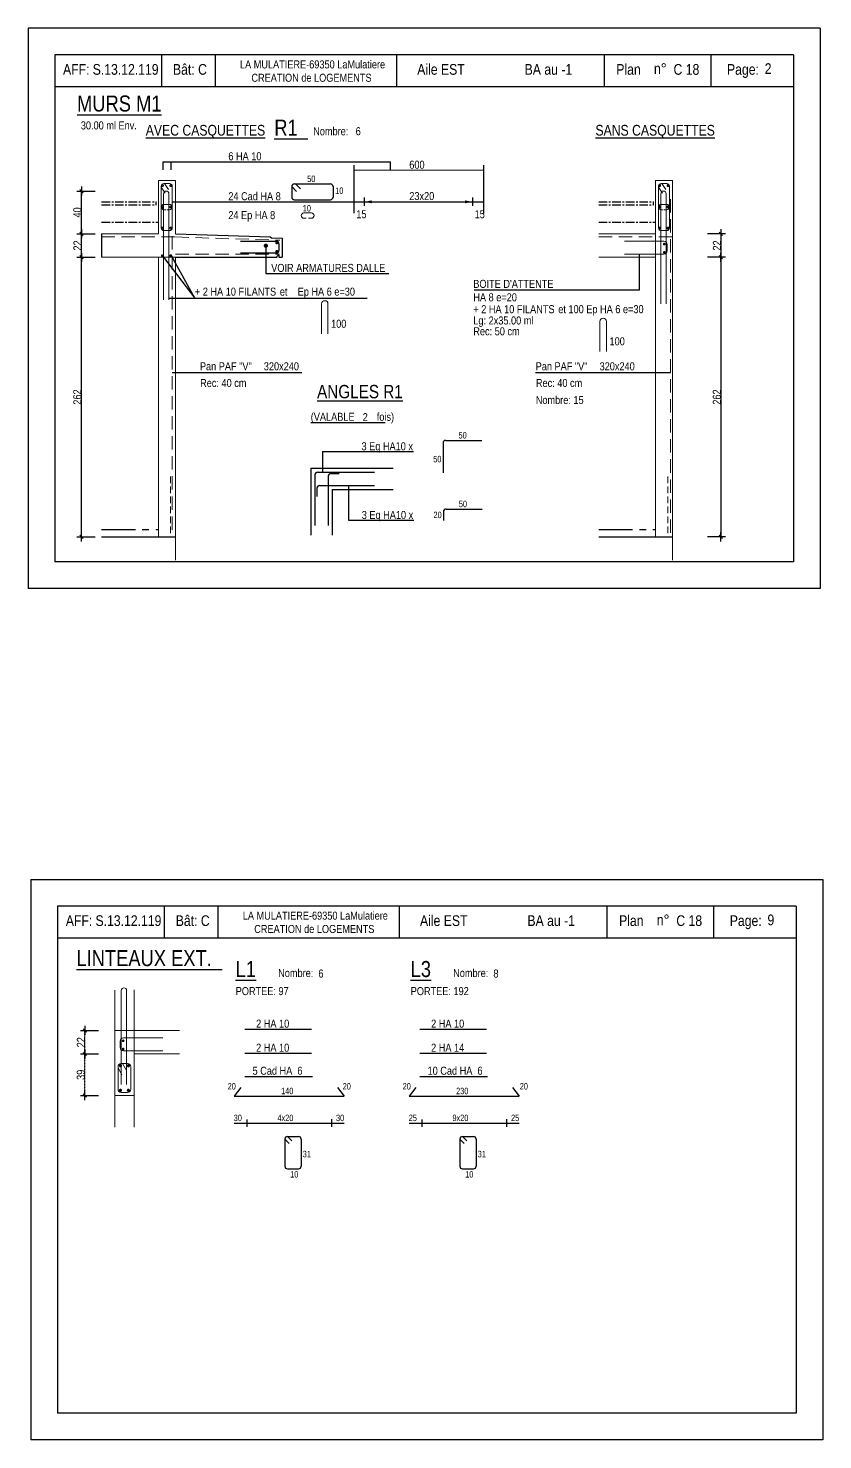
# Model space of a CAD drawing. Header units: metres. Extents: x -9927 to 45032, y -190416 to 12166.
# Drawn here: x 2230 to 3720, y -118534 to -115889 of the extents above; entities that cross this region are included whole.
import ezdxf
from ezdxf.enums import TextEntityAlignment as Align

# ---------------------------------------------------------------- set-up
doc = ezdxf.new("R2010")
doc.units = ezdxf.units.M
doc.header["$PDMODE"] = 65
doc.linetypes.add('AXES', pattern=[50.8, 31.75, -6.35, 6.35, -6.35])
doc.linetypes.add('CACHE2', pattern=[0.1875, 0.125, -0.0625])
for name, color, linetype in [('01_cote_gen', 4, 'Continuous'), ('01_fenetres', 171, 'Continuous'), ('01_linteaux', 3, 'Continuous'), ('01_murs_coup', 5, 'Continuous'), ('01_poch_BN', 9, 'Continuous'), ('01_poch_murs', 251, 'Continuous'), ('01_sem', 42, 'Continuous'), ('01_texte', 230, 'Continuous'), ('01_tram_axes', 10, 'AXES'), ('AA_COTES', 2, 'Continuous')]:
    doc.layers.add(name, color=color, linetype=linetype)
doc.styles.add('STYLE2', font='ARIALN.TTF')
doc.dimstyles.new('JB25', dxfattribs={"dimscale": 0.1, "dimtxt": 150, "dimasz": 17, "dimexe": 0.1, "dimexo": 0.1, "dimgap": 0.09, "dimtad": 1, "dimdec": 1, "dimlfac": 0.5, "dimdsep": 46, "dimtxsty": 'STYLE2', "dimblk1": 'BOND_G', "dimblk2": 'BOND_D', "dimsah": 1, "dimcen": 1.5, "dimdle": 0.01, "dimse1": 1, "dimse2": 1, "dimclrd": 4, "dimclre": 2, "dimclrt": 5, "dimadec": 0, "dimazin": 0, "dimtfac": 2.333333, "dimtdec": 1, "dimtix": 1, "dimtmove": 2, "dimatfit": 3, "dimldrblk": 'BOND_G', "dimfxl": 1, "dimtolj": 1, "dimtzin": 0, "dimarcsym": 0})

# ---------------------------------------------------------------- blocks, each defined once
blk = doc.blocks.new('BOND_G')
at = {"layer": 'AA_COTES', "color": 0}
for p, q in [((5, 0), (-5, 0)), ((1.8, 1.8), (-1.8, -1.8)), ((0, -5), (0, 15))]:
    blk.add_line(p, q, dxfattribs=at)
blk = doc.blocks.new('BOND_D')
at = {"layer": 'AA_COTES', "color": 0}
for p, q in [((5, 0), (-5, 0)), ((-1.8, -1.8), (1.8, 1.8)), ((0, 5), (0, -15))]:
    blk.add_line(p, q, dxfattribs=at)
blk = doc.blocks.new('*D983')
at = {"layer": '01_cote_gen', "color": 4, "linetype": 'CACHE2', "lineweight": -2, "transparency": 16777216}
blk.add_line((2336.3, -117887.1), (2336.3, -117812.5), dxfattribs=at)
at = {"layer": 'DEFPOINTS', "color": 0, "linetype": 'CACHE2', "lineweight": 0, "transparency": 16777216}
for p in [(2336.3, -117810.8), (2428.4, -117810.8), (2428.4, -117888.8)]:
    blk.add_point(p, dxfattribs=at)
at = {"layer": '01_cote_gen', "color": 4, "linetype": 'CACHE2', "lineweight": -2, "transparency": 16777216, "xscale": 1.7, "yscale": 1.7, "zscale": 1.7}
for name, p, rotation in [('BOND_D', (2336.3, -117810.8), 90), ('BOND_G', (2336.3, -117888.8), 270)]:
    blk.add_blockref(name, p, dxfattribs=dict(at, rotation=rotation))
at = {"layer": '01_cote_gen', "color": 5, "linetype": 'CACHE2', "lineweight": 0, "transparency": 16777216, "insert": (2328.6, -117849.8), "char_height": 15, "attachment_point": 5, "rotation": 90, "style": 'STYLE2'}
blk.add_mtext('\\A1;39', dxfattribs=at)
blk = doc.blocks.new('*D984')
at = {"layer": '01_cote_gen', "color": 4, "linetype": 'CACHE2', "lineweight": -2, "transparency": 16777216}
blk.add_line((2336.3, -117809.1), (2336.3, -117768.5), dxfattribs=at)
at = {"layer": 'DEFPOINTS', "color": 0, "linetype": 'CACHE2', "lineweight": 0, "transparency": 16777216}
for p in [(2336.3, -117766.8), (2392.4, -117766.8), (2361.8, -117810.8)]:
    blk.add_point(p, dxfattribs=at)
at = {"layer": '01_cote_gen', "color": 4, "linetype": 'CACHE2', "lineweight": -2, "transparency": 16777216, "xscale": 1.7, "yscale": 1.7, "zscale": 1.7}
for name, p, rotation in [('BOND_D', (2336.3, -117766.8), 90), ('BOND_G', (2336.3, -117810.8), 270)]:
    blk.add_blockref(name, p, dxfattribs=dict(at, rotation=rotation))
at = {"layer": '01_cote_gen', "color": 5, "linetype": 'CACHE2', "lineweight": 0, "transparency": 16777216, "insert": (2328.7, -117788.8), "char_height": 15, "attachment_point": 5, "rotation": 90, "style": 'STYLE2'}
blk.add_mtext('\\A1;22', dxfattribs=at)
blk = doc.blocks.new('*D988')
at = {"layer": '01_cote_gen', "color": 4, "lineweight": -2, "transparency": 16777216}
blk.add_line((2329.8, -116840), (2329.8, -116319.4), dxfattribs=at)
at = {"layer": 'DEFPOINTS', "color": 0, "lineweight": 0, "transparency": 16777216}
for p in [(2329.8, -116317.7), (2383.5, -116317.7), (2383.5, -116841.7)]:
    blk.add_point(p, dxfattribs=at)
at = {"layer": '01_cote_gen', "color": 4, "lineweight": -2, "transparency": 16777216, "xscale": 1.7, "yscale": 1.7, "zscale": 1.7}
for name, p, rotation in [('BOND_D', (2329.8, -116317.7), 90), ('BOND_G', (2329.8, -116841.7), 270)]:
    blk.add_blockref(name, p, dxfattribs=dict(at, rotation=rotation))
at = {"layer": '01_cote_gen', "color": 5, "lineweight": 0, "transparency": 16777216, "insert": (2322.1, -116579.7), "char_height": 15, "attachment_point": 5, "rotation": 90, "style": 'STYLE2'}
blk.add_mtext('\\A1;262', dxfattribs=at)
blk = doc.blocks.new('*D989')
at = {"layer": '01_cote_gen', "color": 4, "lineweight": -2, "transparency": 16777216}
blk.add_line((2329.8, -116316), (2329.8, -116275.4), dxfattribs=at)
at = {"layer": 'DEFPOINTS', "color": 0, "lineweight": 0, "transparency": 16777216}
for p in [(2329.8, -116273.7), (2446.2, -116273.7), (2420.8, -116317.7)]:
    blk.add_point(p, dxfattribs=at)
at = {"layer": '01_cote_gen', "color": 4, "lineweight": -2, "transparency": 16777216, "xscale": 1.7, "yscale": 1.7, "zscale": 1.7}
for name, p, rotation in [('BOND_D', (2329.8, -116273.7), 90), ('BOND_G', (2329.8, -116317.7), 270)]:
    blk.add_blockref(name, p, dxfattribs=dict(at, rotation=rotation))
at = {"layer": '01_cote_gen', "color": 5, "lineweight": 0, "transparency": 16777216, "insert": (2322.3, -116295.7), "char_height": 15, "attachment_point": 5, "rotation": 90, "style": 'STYLE2'}
blk.add_mtext('\\A1;22', dxfattribs=at)
blk = doc.blocks.new('*D990')
at = {"layer": '01_cote_gen', "color": 4, "lineweight": -2, "transparency": 16777216}
blk.add_line((3529.2, -116275.4), (3529.2, -116316), dxfattribs=at)
at = {"layer": 'DEFPOINTS', "color": 0, "lineweight": 0, "transparency": 16777216}
for p in [(3406.5, -116273.7), (3406.5, -116317.7), (3529.2, -116317.7)]:
    blk.add_point(p, dxfattribs=at)
at = {"layer": '01_cote_gen', "color": 4, "lineweight": -2, "transparency": 16777216, "xscale": 1.7, "yscale": 1.7, "zscale": 1.7}
for name, p, rotation in [('BOND_G', (3529.2, -116273.7), 90), ('BOND_D', (3529.2, -116317.7), 270)]:
    blk.add_blockref(name, p, dxfattribs=dict(at, rotation=rotation))
at = {"layer": '01_cote_gen', "color": 5, "lineweight": 0, "transparency": 16777216, "insert": (3521.6, -116295.7), "char_height": 15, "attachment_point": 5, "rotation": 90, "style": 'STYLE2'}
blk.add_mtext('\\A1;22', dxfattribs=at)
blk = doc.blocks.new('*D991')
at = {"layer": '01_cote_gen', "color": 4, "lineweight": -2, "transparency": 16777216}
blk.add_line((3529.2, -116319.4), (3529.2, -116840), dxfattribs=at)
at = {"layer": 'DEFPOINTS', "color": 0, "lineweight": 0, "transparency": 16777216}
for p in [(3503.7, -116317.7), (3402.5, -116841.7), (3529.2, -116841.7)]:
    blk.add_point(p, dxfattribs=at)
at = {"layer": '01_cote_gen', "color": 4, "lineweight": -2, "transparency": 16777216, "xscale": 1.7, "yscale": 1.7, "zscale": 1.7}
for name, p, rotation in [('BOND_G', (3529.2, -116317.7), 90), ('BOND_D', (3529.2, -116841.7), 270)]:
    blk.add_blockref(name, p, dxfattribs=dict(at, rotation=rotation))
at = {"layer": '01_cote_gen', "color": 5, "lineweight": 0, "transparency": 16777216, "insert": (3521.5, -116579.7), "char_height": 15, "attachment_point": 5, "rotation": 90, "style": 'STYLE2'}
blk.add_mtext('\\A1;262', dxfattribs=at)
blk = doc.blocks.new('*D992')
at = {"layer": '01_cote_gen', "color": 4, "lineweight": -2, "transparency": 16777216}
blk.add_line((2329.8, -116272), (2329.8, -116195.4), dxfattribs=at)
at = {"layer": 'DEFPOINTS', "color": 0, "lineweight": 0, "transparency": 16777216}
for p in [(2329.8, -116193.7), (2488.9, -116193.7), (2474, -116273.7)]:
    blk.add_point(p, dxfattribs=at)
at = {"layer": '01_cote_gen', "color": 4, "lineweight": -2, "transparency": 16777216, "xscale": 1.7, "yscale": 1.7, "zscale": 1.7}
for name, p, rotation in [('BOND_D', (2329.8, -116193.7), 90), ('BOND_G', (2329.8, -116273.7), 270)]:
    blk.add_blockref(name, p, dxfattribs=dict(at, rotation=rotation))
at = {"layer": '01_cote_gen', "color": 5, "lineweight": 0, "transparency": 16777216, "insert": (2322.1, -116233.7), "char_height": 15, "attachment_point": 5, "rotation": 90, "style": 'STYLE2'}
blk.add_mtext('\\A1;40', dxfattribs=at)

msp = doc.modelspace()

# ---------------------------------------------------------------- linework, layer by layer
at = {"layer": '01_cote_gen', "color": 2, "linetype": 'CACHE2', "lineweight": 0, "ltscale": 100}
for p, q in [((2496.74, -116728.31), (2496.74, -116841.72)), ((3429.26, -116728.31), (3429.26, -116841.72))]:
    msp.add_line(p, q, dxfattribs=at)
at = {"layer": '01_fenetres', "ltscale": 30}
for p, q in [((2279.96, -115938.52), (2279.96, -116888.52)), ((2279.96, -115938.52), (2279.96, -116888.52)), ((2279.96, -115938.52), (2279.96, -116888.52)), ((3664.96, -115938.52), (2279.96, -115938.52)), ((2479.96, -115938.52), (2479.96, -115998.52)), ((2580.46, -115938.52), (2580.46, -115998.52)), ((2920.63, -115938.52), (2920.63, -115998.52)), ((3310.82, -115998.52), (3310.82, -115938.52)), ((3510.82, -115998.52), (3510.82, -115938.52)), ((3664.96, -115938.52), (3664.96, -116888.52)), ((3664.96, -115998.52), (2279.96, -115998.52)), ((3664.96, -116888.52), (2279.96, -116888.52)), ((2285.18, -117533.79), (2285.18, -118483.79)), ((2285.18, -117533.79), (2285.18, -118483.79)), ((2285.18, -117533.79), (2285.18, -118483.79)), ((3670.18, -117533.79), (2285.18, -117533.79)), ((2485.18, -117533.79), (2485.18, -117593.79)), ((2585.68, -117533.79), (2585.68, -117593.79)), ((2925.85, -117533.79), (2925.85, -117593.79)), ((3316.05, -117593.79), (3316.05, -117533.79)), ((3516.05, -117593.79), (3516.05, -117533.79)), ((3670.18, -117533.79), (3670.18, -118483.79)), ((3670.18, -117593.79), (2285.18, -117593.79)), ((3670.18, -118483.79), (2285.18, -118483.79))]:
    msp.add_line(p, q, dxfattribs=at)
at = {"layer": '01_linteaux', "linetype": 'Continuous'}
for p, q in [((2729.15, -116180.35), (2796.74, -116180.35)), ((2731.34, -116180.35), (2740.35, -116189.34)), ((2724.15, -116185.35), (2724.15, -116204.96)), ((2724.15, -116185.35), (2733.16, -116194.34)), ((2801.74, -116185.35), (2801.74, -116204.96)), ((2729.15, -116209.96), (2796.74, -116209.96)), ((3008.08, -116665.85), (3008.08, -116721.61)), ((3013.08, -116660.85), (3080.67, -116660.85)), ((2760.16, -116713), (2760.16, -116838.71)), ((2760.16, -116713), (2914.6, -116713)), ((2767.66, -116725.5), (2767.66, -116820.5)), ((2772.66, -116720.5), (2879.36, -116720.5)), ((2792.66, -116728.05), (2792.66, -116820.42)), ((2797.66, -116723.05), (2812.95, -116723.05)), ((2771.54, -116750.5), (2771.54, -116765.79)), ((2776.54, -116745.5), (2879.19, -116745.5)), ((2800.16, -116753), (2800.16, -116838.71)), ((2800.16, -116753), (2914.6, -116753)), ((3008.54, -116794.59), (3008.54, -116811.34)), ((3013.54, -116789.59), (3081.12, -116789.59)), ((2616.17, -117940.47), (2822.63, -117940.47)), ((2640.18, -117933.77), (2640.18, -117947.18)), ((2798.92, -117933.11), (2798.92, -117947.06)), ((2944.38, -117940.47), (3150.84, -117940.47)), ((2968.39, -117933.77), (2968.39, -117947.18)), ((3127.13, -117933.11), (3127.13, -117947.06)), ((2711.24, -117970.52), (2711.24, -118021.05)), ((2711.24, -117970.52), (2719.65, -117978.84)), ((2716.24, -117965.52), (2736.86, -117965.52)), ((2716.24, -117965.52), (2724.65, -117973.84)), ((2741.86, -117970.52), (2741.86, -118021.05)), ((3039.45, -117970.52), (3039.45, -118021.05)), ((3039.45, -117970.52), (3047.85, -117978.84)), ((3044.45, -117965.52), (3065.07, -117965.52)), ((3044.45, -117965.52), (3052.85, -117973.84)), ((3070.07, -117970.52), (3070.07, -118021.05)), ((2716.24, -118026.05), (2736.86, -118026.05)), ((2741.86, -118019.02), (2741.86, -118021.05)), ((3044.45, -118026.05), (3065.07, -118026.05)), ((3070.07, -118019.02), (3070.07, -118021.05))]:
    msp.add_line(p, q, dxfattribs=at)
at = {"layer": '01_linteaux'}
for p, q in [((2506.03, -116273.72), (2684.03, -116279.36)), ((2684.03, -116279.36), (2686.03, -116281.42)), ((2686.03, -116281.42), (2706.03, -116281.72)), ((2706.03, -116281.72), (2706.03, -116317.72)), ((2695.31, -116310.19), (2628.05, -116310.19)), ((2628.15, -116287.35), (2695.31, -116287.35)), ((2700.31, -116292.35), (2700.31, -116305.19)), ((2506.03, -116317.72), (2696.03, -116317.72)), ((2700.03, -116313.72), (2700.03, -116317.72)), ((2700.03, -116317.72), (2706.03, -116317.72))]:
    msp.add_line(p, q, dxfattribs=at)
at = {"layer": '01_linteaux', "linetype": 'ByBlock', "lineweight": 18}
for p, q in [((2392.4, -117691.32), (2392.4, -117947.96)), ((2428.4, -117690.81), (2428.4, -117947.96)), ((2392.4, -117766.84), (2513.47, -117766.84)), ((2428.4, -117810.84), (2513.47, -117810.84)), ((2398.4, -117834.84), (2398.4, -117876.84)), ((2398.4, -117837), (2405.63, -117849.99)), ((2404.4, -117828.84), (2416.4, -117828.84)), ((2406.79, -117828.84), (2414.02, -117841.82)), ((2422.4, -117834.84), (2422.4, -117876.84)), ((2392.4, -117888.84), (2414.4, -117888.84)), ((2404.4, -117882.84), (2416.4, -117882.84)), ((2414.4, -117888.84), (2428.4, -117888.84)), ((2414.4, -117888.84), (2414.4, -117888.84))]:
    msp.add_line(p, q, dxfattribs=at)
at = {"layer": '01_linteaux', "linetype": 'Continuous'}
for centre, start, end in [((2729.15, -116185.35), 90, 180), ((2796.74, -116185.35), 0, 90), ((2729.15, -116204.96), 180, 270), ((2796.74, -116204.96), 270, 0), ((3013.08, -116665.85), 90, 180), ((2772.66, -116725.5), 90, 180), ((2797.66, -116728.05), 90, 180), ((2776.54, -116750.5), 90, 180), ((3013.54, -116794.59), 90, 180), ((2716.24, -117970.52), 90, 180), ((2736.86, -117970.52), 0, 90), ((3044.45, -117970.52), 90, 180), ((3065.07, -117970.52), 0, 90), ((2716.24, -118021.05), 180, 270), ((2736.86, -118021.05), 270, 0), ((3044.45, -118021.05), 180, 270), ((3065.07, -118021.05), 270, 0)]:
    msp.add_arc(centre, 5, start, end, dxfattribs=at)
at = {"layer": '01_linteaux'}
for centre, radius, start, end in [((2695.31, -116292.35), 5, 0, 90), ((2695.31, -116305.19), 5, 270, 0), ((2700.03, -116317.72), 4, 90, 180)]:
    msp.add_arc(centre, radius, start, end, dxfattribs=at)
at = {"layer": '01_linteaux', "linetype": 'ByBlock', "lineweight": 18}
for centre, start, end in [((2404.4, -117834.84), 90, 180), ((2416.4, -117834.84), 0, 90), ((2404.4, -117876.84), 180, 270), ((2416.4, -117876.84), 270, 0)]:
    msp.add_arc(centre, 6, start, end, dxfattribs=at)
at = {"layer": '01_murs_coup'}
for p, q in [((2367.54, -116841.72), (2506.03, -116841.72)), ((2367.54, -116841.72), (2470.03, -116841.72)), ((3300.06, -116841.72), (3438.54, -116841.72)), ((3300.06, -116841.72), (3402.54, -116841.72))]:
    msp.add_line(p, q, dxfattribs=at)
at = {"layer": '01_poch_BN'}
msp.add_line((2367.54, -116273.72), (2367.54, -116317.72), dxfattribs=at)
at = {"layer": '01_poch_murs'}
msp.add_line((2367.54, -116273.72), (2367.54, -116317.72), dxfattribs=at)
at = {"layer": '01_sem', "color": 2, "lineweight": 0, "ltscale": 7}
for p, q in [((2474.03, -116173.72), (2506.03, -116173.72)), ((2474.03, -116273.72), (2474.03, -116173.72)), ((2484.46, -116179.72), (2495.03, -116179.72)), ((2485.64, -116179.72), (2492.99, -116190.92)), ((2506.03, -116173.72), (2506.03, -116273.72)), ((2840.58, -116154.41), (3084.06, -116154.41)), ((3406.54, -116173.72), (3438.54, -116173.72)), ((3406.54, -116273.72), (3406.54, -116173.72)), ((3416.98, -116179.72), (3427.54, -116179.72)), ((3418.16, -116179.72), (3425.51, -116190.92)), ((3438.54, -116173.72), (3438.54, -116885.09)), ((2479.46, -116184.72), (2479.46, -116262.72)), ((2479.46, -116186.11), (2486.81, -116197.31)), ((2483.85, -116198.72), (2483.85, -116397.72)), ((2493.85, -116198.72), (2493.85, -116397.72)), ((2500.03, -116184.72), (2500.03, -116262.72)), ((3411.98, -116184.72), (3411.98, -116262.72)), ((3411.98, -116186.11), (3419.33, -116197.31)), ((3416.37, -116198.72), (3416.37, -116404.77)), ((3426.37, -116198.72), (3426.37, -116404.77)), ((3432.54, -116184.72), (3432.54, -116262.72)), ((2484.46, -116218.72), (2495.03, -116218.72)), ((2484.46, -116228.72), (2488.34, -116228.72)), ((2495.03, -116228.72), (2490.17, -116228.72)), ((3416.98, -116218.72), (3427.54, -116218.72)), ((3416.98, -116228.72), (3420.86, -116228.72)), ((3427.54, -116228.72), (3422.68, -116228.72)), ((2747.04, -116234.7), (2761.04, -116234.7)), ((2747.04, -116244.7), (2751.55, -116244.7)), ((2761.04, -116244.7), (2755.84, -116244.7)), ((2367.54, -116273.72), (2474.03, -116273.72)), ((2484.46, -116267.72), (2495.03, -116267.72)), ((3300.06, -116273.72), (3406.54, -116273.72)), ((3406.54, -116273.72), (3406.54, -116841.72)), ((3416.98, -116267.72), (3427.54, -116267.72)), ((3422.36, -116287.72), (3348.36, -116287.72)), ((3422.36, -116311.72), (3348.36, -116311.72)), ((3428.36, -116293.72), (3428.36, -116305.72)), ((2367.54, -116317.72), (2506.03, -116317.72)), ((2474.03, -116317.72), (2474.03, -116841.72)), ((2506.03, -116317.72), (2506.03, -116885.09)), ((3300.06, -116317.72), (3406.54, -116317.72)), ((2780.14, -116405.08), (2780.14, -116461.22)), ((2792.14, -116405.08), (2792.14, -116461.22)), ((3302.3, -116437.97), (3302.3, -116494.12)), ((3314.3, -116437.97), (3314.3, -116494.12)), ((2404.57, -117691.84), (2404.57, -117867.89)), ((2414.57, -117691.84), (2414.57, -117867.89)), ((2402.58, -117786.84), (2402.58, -117798.84)), ((2408.58, -117780.84), (2482.58, -117780.84)), ((2408.58, -117804.84), (2482.58, -117804.84))]:
    msp.add_line(p, q, dxfattribs=at)
at = {"layer": '01_sem', "color": 5, "linetype": 'CACHE2', "lineweight": 0, "ltscale": 200}
for p, q in [((3434.54, -116208.91), (3434.54, -116841.73)), ((2500.03, -116278.26), (2500.03, -116841.73))]:
    msp.add_line(p, q, dxfattribs=at)
at = {"layer": '01_sem', "color": 2, "linetype": 'CACHE2', "lineweight": 0, "ltscale": 200}
for p, q in [((2367.54, -116279.72), (2506.03, -116279.72)), ((2506.03, -116279.72), (2701.75, -116285.92)), ((3300.06, -116279.72), (3438.54, -116279.72)), ((2506.03, -116311.72), (2701.42, -116311.72))]:
    msp.add_line(p, q, dxfattribs=at)
at = {"layer": '01_sem', "color": 2, "lineweight": 0, "ltscale": 7, "flags": 128}
for points, const_width in [([(2480.45, -116183.44, 1), (2482.95, -116183.44, 1)], 3), ([(2496.13, -116183.44, 1), (2498.63, -116183.44, 1)], 3), ([(3412.97, -116183.44, 1), (3415.47, -116183.44, 1)], 3), ([(3428.64, -116183.44, 1), (3431.14, -116183.44, 1)], 3), ([(2480.45, -116223.43, 1), (2482.95, -116223.43, 1)], 3), ([(2496.13, -116223.43, 1), (2498.63, -116223.43, 1)], 3), ([(3412.97, -116223.43, 1), (3415.47, -116223.43, 1)], 3), ([(3428.64, -116223.43, 1), (3431.14, -116223.43, 1)], 3), ([(2480.45, -116263.02, 1), (2482.95, -116263.02, 1)], 3), ([(2496.13, -116263.02, 1), (2498.63, -116263.02, 1)], 3), ([(3412.97, -116263.02, 1), (3415.47, -116263.02, 1)], 3), ([(3428.64, -116263.02, 1), (3431.14, -116263.02, 1)], 3), ([(2480.45, -116314.84, 1), (2482.95, -116314.84, 1)], 3), ([(2496.13, -116314.84, 1), (2498.63, -116314.84, 1)], 3), ([(2694.8, -116290.77, 1), (2697.3, -116290.77, 1)], 3), ([(2694.8, -116306.74, 1), (2697.3, -116306.74, 1)], 3), ([(3424.09, -116293.04, -1), (3421.59, -116293.04, -1)], 2.5), ([(3424.16, -116308.37, -1), (3421.66, -116308.37, -1)], 2.5), ([(2406.85, -117786.16, 1), (2409.35, -117786.16, 1)], 2.5), ([(2406.78, -117801.49, 1), (2409.28, -117801.49, 1)], 2.5)]:
    msp.add_lwpolyline(points, format="xyb", close=True, dxfattribs=dict(at, const_width=const_width))
at = {"layer": '01_sem', "color": 2, "lineweight": 0, "ltscale": 7}
for centre, radius, start, end in [((2484.46, -116184.72), 5, 90, 180), ((2495.03, -116184.72), 5, 0, 90), ((3416.98, -116184.72), 5, 90, 180), ((3427.54, -116184.72), 5, 0, 90), ((2488.85, -116198.72), 5, 0, 180), ((3421.37, -116198.72), 5, 0, 180), ((2484.46, -116223.72), 5, 90, 180), ((2484.46, -116223.72), 5, 180, 270), ((2495.03, -116223.72), 5, 0, 90), ((2495.03, -116223.72), 5, 270, 0), ((3416.98, -116223.72), 5, 90, 180), ((3416.98, -116223.72), 5, 180, 270), ((3427.54, -116223.72), 5, 0, 90), ((3427.54, -116223.72), 5, 270, 0), ((2747.04, -116239.7), 5, 90, 180), ((2747.04, -116239.7), 5, 180, 270), ((2761.04, -116239.7), 5, 0, 90), ((2761.04, -116239.7), 5, 270, 0), ((2484.46, -116262.72), 5, 180, 270), ((2495.03, -116262.72), 5, 270, 0), ((3416.98, -116262.72), 5, 180, 270), ((3427.54, -116262.72), 5, 270, 0), ((3422.36, -116293.72), 6, 0, 90), ((3422.36, -116305.72), 6, 270, 0), ((2786.14, -116405.08), 6, 90, 180), ((2786.14, -116405.08), 6, 0, 90), ((3308.3, -116437.97), 6, 90, 180), ((3308.3, -116437.97), 6, 0, 90), ((2409.57, -117691.84), 5, 0, 180), ((2408.58, -117786.84), 6, 90, 180), ((2408.58, -117798.84), 6, 180, 270)]:
    msp.add_arc(centre, radius, start, end, dxfattribs=at)
at = {"layer": '01_texte', "ltscale": 30}
for p, q in [((2229.96, -115888.52), (2229.96, -116938.52)), ((3714.96, -115888.52), (2229.96, -115888.52)), ((3714.96, -115888.52), (3714.96, -116938.52)), ((2482.39, -116138.92), (2598.54, -116138.92)), ((2482.39, -116138.92), (2909.59, -116138.92)), ((2482.39, -116138.92), (2482.39, -116153.92)), ((2497.59, -116138.92), (2497.59, -116153.92)), ((2840.58, -116145.27), (2840.58, -116234.96)), ((2909.59, -116154.41), (2909.59, -116138.92)), ((3084.06, -116145.27), (3084.06, -116234.96)), ((2860.29, -116205.76), (2860.29, -116221.4)), ((3062.97, -116205.76), (3062.97, -116221.4)), ((2500.03, -116213.82), (3084.06, -116213.82)), ((3714.96, -116938.52), (2229.96, -116938.52)), ((2235.18, -117483.79), (2235.18, -118533.79)), ((2235.18, -117483.79), (3720.18, -117483.79)), ((3720.18, -117483.79), (3720.18, -118533.79)), ((2636.54, -117764.41), (2761.17, -117764.41)), ((2964.75, -117764.41), (3089.37, -117764.41)), ((2636.54, -117809.49), (2761.17, -117809.49)), ((2964.75, -117809.49), (3089.37, -117809.49)), ((2628.59, -117873.39), (2616.17, -117889.94)), ((2636.54, -117853.15), (2763.38, -117853.15)), ((2810.22, -117873.39), (2822.63, -117889.94)), ((2956.79, -117873.39), (2944.38, -117889.94)), ((2964.75, -117853.15), (3091.59, -117853.15)), ((3138.42, -117873.39), (3150.84, -117889.94)), ((2616.17, -117889.94), (2822.63, -117889.94)), ((2944.38, -117889.94), (3150.84, -117889.94)), ((3720.18, -118533.79), (2235.18, -118533.79))]:
    msp.add_line(p, q, dxfattribs=at)
at = {"layer": '01_texte'}
for p, q in [((2675.7, -116296.09), (2675.7, -116348.06)), ((3376.68, -116378.97), (3376.68, -116311.72)), ((2483.85, -116317.72), (2542.54, -116394.14)), ((2542.54, -116394.14), (2498.63, -116314.84)), ((2675.7, -116348.06), (2906.56, -116348.06)), ((3066.23, -116378.97), (3376.68, -116378.97)), ((2493.85, -116394.14), (2865.8, -116394.14)), ((2500.03, -116533.66), (2743.38, -116533.66)), ((3181.42, -116533.66), (3434.54, -116533.66)), ((2782.04, -116681.45), (2952.65, -116681.45)), ((2782.04, -116681.45), (2782.04, -116720.5)), ((2830.89, -116745.5), (2830.89, -116810.19)), ((2830.89, -116810.19), (2953.15, -116810.19))]:
    msp.add_line(p, q, dxfattribs=at)
at = {"layer": '01_texte', "const_width": 4, "flags": 128}
msp.add_lwpolyline([(2673.7, -116296.09, 1), (2677.7, -116296.09, 1)], format="xyb", close=True, dxfattribs=at)
at = {"layer": '01_texte', "ltscale": 30, "const_width": 3, "flags": 128}
for points in [[(2404.47, -117832.76, 1), (2401.47, -117832.76, 1)], [(2416.32, -117832.76, -1), (2419.32, -117832.76, -1)], [(2404.47, -117878.91, -1), (2401.47, -117878.91, -1)], [(2416.32, -117878.91, 1), (2419.32, -117878.91, 1)]]:
    msp.add_lwpolyline(points, format="xyb", close=True, dxfattribs=at)
at = {"layer": '01_texte', "ltscale": 30}
for points in [[(2860.29, -116213.82), (2874.12, -116211.06), (2874.12, -116213.82)], [(2860.29, -116213.82), (2874.12, -116216.57), (2874.12, -116213.82)], [(3062.97, -116213.82), (3049.14, -116211.06), (3049.14, -116213.82)], [(3062.97, -116213.82), (3049.14, -116216.57), (3049.14, -116213.82)]]:
    msp.add_solid(points, dxfattribs=at)
at = {"layer": '01_tram_axes', "ltscale": 0.5}
for p, q in [((2367.54, -116213.72), (2470.03, -116213.72)), ((2367.54, -116219.72), (2470.03, -116219.72)), ((2470.03, -116219.72), (2470.03, -116213.72)), ((3300.06, -116213.72), (3402.54, -116213.72)), ((3300.06, -116219.72), (3402.54, -116219.72)), ((3402.54, -116219.72), (3402.54, -116213.72)), ((2367.54, -116251.72), (2474.03, -116251.72)), ((3300.06, -116251.72), (3406.54, -116251.72))]:
    msp.add_line(p, q, dxfattribs=at)
at = {"layer": '01_tram_axes', "ltscale": 2}
for p, q in [((2367.54, -116827.72), (2474.03, -116827.72)), ((2367.54, -116827.72), (2470.03, -116827.72)), ((3300.06, -116827.72), (3406.54, -116827.72)), ((3300.06, -116827.72), (3402.54, -116827.72))]:
    msp.add_line(p, q, dxfattribs=at)

# ---------------------------------------------------------------- texts
at = {"layer": '01_texte', "style": 'STYLE2'}
for s, height, p in [('AFF:', 20, (2295.25, -115975.67)), ('S.13.12.119', 20, (2350.92, -115975.67)), ('Bât: C', 20, (2501.42, -115975.67)), ('LA MULATIERE-69350 LaMulatiere', 15, (2627.15, -115963.8)), ('Aile EST', 20, (2959.55, -115975.67)), ('BA au -1', 20, (3161.01, -115975.67)), ('Plan', 20, (3332.87, -115975.67)), ('n%%D', 20, (3403.55, -115974.22)), (' C 18', 20, (3433.9, -115975.67)), ('Page:', 20, (3540.54, -115975.67)), ('2', 20, (3611.22, -115974.22)), ('CREATION de LOGEMENTS', 15, (2648.64, -115988.8)), ('%%UMURS M1', 30, (2321.59, -116044.59)), ('30.00 ml Env.', 15, (2328.65, -116078.12)), ('%%UAVEC CASQUETTES', 20, (2450.4, -116089.69)), ('%%UR1  ', 30, (2691.51, -116089.69)), ('Nombre:', 15, (2764.47, -116089.05)), ('6', 15, (2844.1, -116089.05)), ('%%USANS CASQUETTES', 20, (3293.77, -116089.69)), ('6 HA 10', 15, (2605.3, -116135.96)), ('600', 15, (2944.67, -116151.8)), ('50', 12, (2753.21, -116176.8)), ('24 Cad HA 8', 15, (2605.3, -116210.86)), ('10', 12, (2805.72, -116199)), ('23x20', 15, (2944.67, -116210.52)), ('24 Ep HA 8', 15, (2605.3, -116246.28)), ('10', 12, (2744.89, -116231.88)), ('15', 15, (2845.35, -116244.47)), ('15', 15, (3067.21, -116244.47)), ('VOIR ARMATURES DALLE', 15, (2685.76, -116345.21)), ("BOITE D'ATTENTE", 15, (3064.77, -116375.1)), ('+ 2 HA 10 FILANTS', 15, (2542.61, -116389.65)), ('et    Ep HA 6 e=30', 15, (2701.89, -116389.65)), ('HA 8 e=20', 15, (3064.77, -116400.25)), ('+ 2 HA 10 FILANTS', 15, (3064.77, -116422.55)), ('et 100 Ep HA 6 e=30', 15, (3224.06, -116422.55)), ('100', 15, (2798.01, -116449.83)), ('Lg: 2x35.00 ml', 15, (3064.77, -116443.68)), ('Rec: 50 cm', 15, (3064.77, -116463.97)), ('100', 15, (3320.18, -116482.72)), (' Pan PAF "V"  ', 15, (2547.2, -116529.55)), ('320x240', 15, (2671.82, -116529.55)), (' Pan PAF "V"  ', 15, (3176.94, -116529.55)), ('320x240', 15, (3301.56, -116529.55)), ('Rec: 40 cm', 15, (2552.4, -116560.83)), ('Rec: 40 cm', 15, (3182.13, -116560.83)), ('%%UANGLES R1', 25, (2771.76, -116581.98)), ('Nombre: 15', 15, (3181.86, -116592.74)), ('%%U(VALABLE            ', 15, (2759.87, -116624.24)), ('2', 15, (2857.31, -116624.82)), ('  fois)', 15, (2874.12, -116624.24)), ('50', 12, (3037.14, -116657.3)), ('3 Eq HA10 x', 15, (2855.08, -116679.43)), ('50', 12, (2989.63, -116701.95)), ('50', 12, (3037.59, -116786.04)), ('3 Eq HA10 x', 15, (2855.53, -116808.17)), ('20', 12, (2990.08, -116806.64)), ('AFF:', 20, (2300.47, -117570.94)), ('S.13.12.119', 20, (2356.14, -117570.94)), ('Bât: C', 20, (2506.64, -117570.94)), ('LA MULATIERE-69350 LaMulatiere', 15, (2632.38, -117559.07)), ('Aile EST', 20, (2964.77, -117570.94)), ('BA au -1', 20, (3166.24, -117570.94)), ('Plan', 20, (3338.09, -117570.94)), ('n%%D', 20, (3408.78, -117569.5)), (' C 18', 20, (3439.12, -117570.94)), ('Page:', 20, (3545.76, -117570.94)), ('9', 20, (3616.44, -117569.5)), ('CREATION de LOGEMENTS', 15, (2653.86, -117584.07)), ('%%UL1', 30, (2618.96, -117666.59)), ('Nombre:', 15, (2698.77, -117666.59)), ('6', 15, (2774.19, -117667.6)), ('%%UL3', 30, (2947.17, -117666.59)), ('Nombre:', 15, (3026.98, -117666.59)), ('8', 15, (3102.39, -117667.6)), ('PORTEE: 97', 15, (2619.13, -117700.45)), ('PORTEE: 192', 15, (2947.36, -117700.45)), ('2 HA 10', 15, (2657.41, -117761.46)), ('2 HA 10', 15, (2985.62, -117761.46)), ('2 HA 10', 15, (2657.41, -117806.54)), ('2 HA 14', 15, (2985.62, -117806.54)), ('5 Cad HA  6', 15, (2650.74, -117849.7)), ('10 Cad HA  6', 15, (2978.94, -117849.7)), ('20', 12, (2604.03, -117877.34)), ('20', 12, (2819.77, -117877.34)), ('20', 12, (2932.24, -117877.34)), ('20', 12, (3151.83, -117877.34)), ('140', 12, (2704.29, -117886.15)), ('230', 12, (3032.5, -117886.15)), ('30', 12, (2615.4, -117936.57)), ('4x20', 12, (2697.44, -117936.57)), ('30', 12, (2807.29, -117936.57)), ('25', 12, (2943.61, -117936.57)), ('9x20', 12, (3025.65, -117936.57)), ('25', 12, (3135.5, -117936.57)), ('31', 12, (2744.81, -118004.34)), ('31', 12, (3073.02, -118004.34)), ('10', 12, (2721.23, -118042.3)), ('10', 12, (3049.43, -118042.3))]:
    msp.add_text(s, height=height, dxfattribs=at).set_placement(p)
msp.add_text('%%ULINTEAUX EXT.  ', height=30, dxfattribs=at).set_placement((2456.89, -117631.41), align=Align.MIDDLE)

# ---------------------------------------------------------------- dimensions: what is measured, and where the dimension line sits
at = {"layer": '01_cote_gen', "lineweight": 0}
for base, p1, p2, picture, middle in [((2329.81, -116193.72), (2474.03, -116273.72), (2488.85, -116193.72), '*D992', (2322.14, -116233.72)), ((2329.81, -116273.72), (2420.78, -116317.72), (2446.22, -116273.72), '*D989', (2322.27, -116295.72)), ((3529.17, -116317.72), (3406.54, -116273.72), (3406.54, -116317.72), '*D990', (3521.64, -116295.72)), ((2329.81, -116317.72), (2383.47, -116841.72), (2383.47, -116317.72), '*D988', (2322.14, -116579.72)), ((3529.17, -116841.72), (3503.67, -116317.72), (3402.54, -116841.72), '*D991', (3521.51, -116579.72))]:
    dim = msp.add_linear_dim(base=base, p1=p1, p2=p2, angle=90, dimstyle='JB25', dxfattribs=at)
    dim.commit()
    dim.dimension.update_dxf_attribs({"geometry": picture, "text_midpoint": middle})
at = {"layer": '01_cote_gen', "linetype": 'CACHE2', "lineweight": 0}
for base, p1, p2, picture, middle in [((2336.26, -117766.84), (2361.76, -117810.84), (2392.4, -117766.84), '*D984', (2328.72, -117788.84)), ((2336.26, -117810.84), (2428.4, -117888.84), (2428.4, -117810.84), '*D983', (2328.6, -117849.84))]:
    dim = msp.add_linear_dim(base=base, p1=p1, p2=p2, angle=90, dimstyle='JB25', dxfattribs=at)
    dim.commit()
    dim.dimension.update_dxf_attribs({"geometry": picture, "text_midpoint": middle})

doc.saveas('drawing.dxf')
